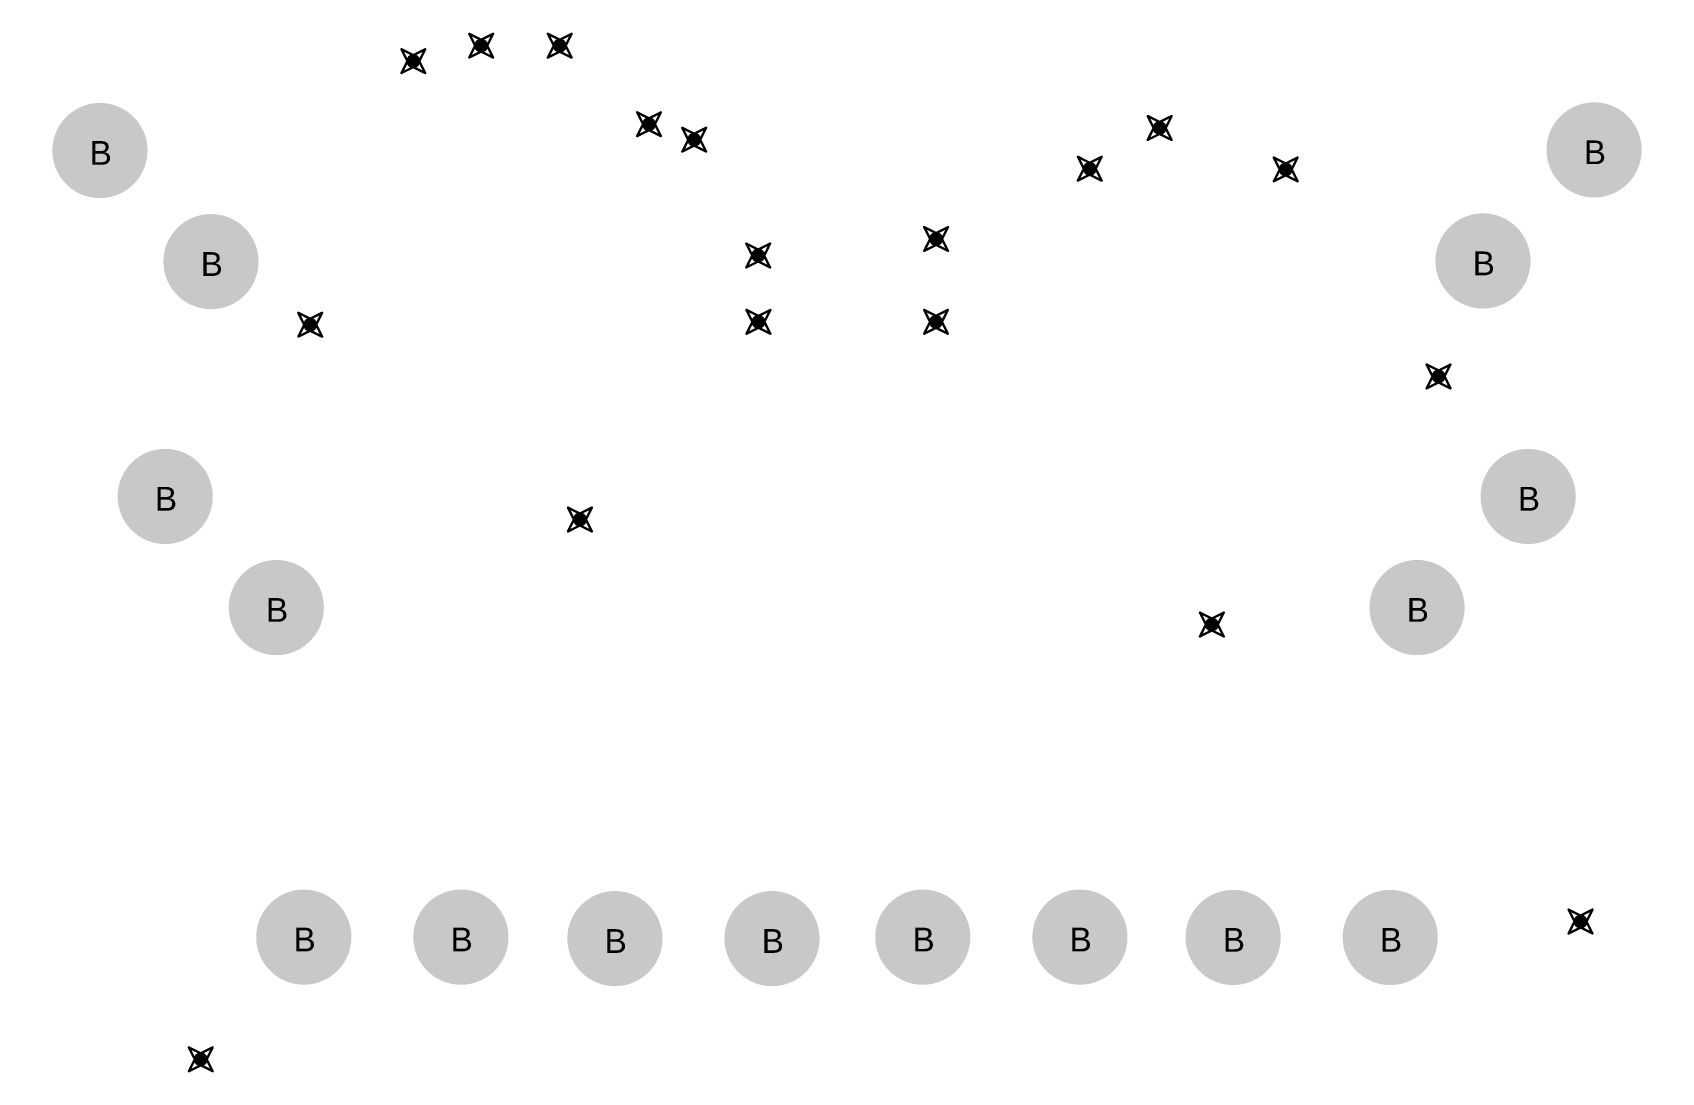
# Model space of a CAD drawing. Header units: millimetres. Extents: x -25 to 478, y -31 to 252.
# Drawn here: x 262.49 to 297.25, y 168.47 to 190.66 of the extents above; entities that cross this region are included whole.
import ezdxf

# ---------------------------------------------------------------- set-up
doc = ezdxf.new("R2010")
doc.units = ezdxf.units.MM
for name, color, linetype in [('DrillDrawing', 1, 'Continuous'), ('MultiLayer', 9, 'Continuous'), ('PadHoleLayer', 156, 'Continuous'), ('ViaHoleLayer', 16, 'Continuous')]:
    doc.layers.add(name, color=color, linetype=linetype)
doc.styles.add('Arial', font='', dxfattribs={"height": 0.2})
doc.styles.get('Arial').set_extended_font_data('Arial')

# ---------------------------------------------------------------- blocks, each defined once
blk = doc.blocks.new('KEYSTONE5002_906')
at = {"layer": 'MultiLayer'}
h = blk.add_hatch(color=9, dxfattribs=at)
edge = h.paths.add_edge_path()
edge.add_arc((0, 0), 1.016, 0, 360)
at = {"layer": 'PadHoleLayer'}
h = blk.add_hatch(color=156, dxfattribs=at)
edge = h.paths.add_edge_path()
edge.add_arc((0, 0), 0.508, 0, 360)
blk = doc.blocks.new('KEYSTONE5002_907')
at = {"layer": 'MultiLayer'}
h = blk.add_hatch(color=9, dxfattribs=at)
edge = h.paths.add_edge_path()
edge.add_arc((0, 0), 1.016, 0, 360)
at = {"layer": 'PadHoleLayer'}
h = blk.add_hatch(color=156, dxfattribs=at)
edge = h.paths.add_edge_path()
edge.add_arc((0, 0), 0.508, 0, 360)
blk = doc.blocks.new('KEYSTONE5002_908')
at = {"layer": 'MultiLayer'}
h = blk.add_hatch(color=9, dxfattribs=at)
edge = h.paths.add_edge_path()
edge.add_arc((0, 0), 1.016, 0, 360)
at = {"layer": 'PadHoleLayer'}
h = blk.add_hatch(color=156, dxfattribs=at)
edge = h.paths.add_edge_path()
edge.add_arc((0, 0), 0.508, 0, 360)
blk = doc.blocks.new('KEYSTONE5002_909')
at = {"layer": 'MultiLayer'}
h = blk.add_hatch(color=9, dxfattribs=at)
edge = h.paths.add_edge_path()
edge.add_arc((0, 0), 1.016, 0, 360)
at = {"layer": 'PadHoleLayer'}
h = blk.add_hatch(color=156, dxfattribs=at)
edge = h.paths.add_edge_path()
edge.add_arc((0, 0), 0.508, 0, 360)
blk = doc.blocks.new('KEYSTONE5002_914')
at = {"layer": 'MultiLayer'}
h = blk.add_hatch(color=9, dxfattribs=at)
edge = h.paths.add_edge_path()
edge.add_arc((0, 0), 1.016, 0, 360)
at = {"layer": 'PadHoleLayer'}
h = blk.add_hatch(color=156, dxfattribs=at)
edge = h.paths.add_edge_path()
edge.add_arc((0, 0), 0.508, 0, 360)
blk = doc.blocks.new('KEYSTONE5002_915')
at = {"layer": 'MultiLayer'}
h = blk.add_hatch(color=9, dxfattribs=at)
edge = h.paths.add_edge_path()
edge.add_arc((0, 0), 1.016, 0, 360)
at = {"layer": 'PadHoleLayer'}
h = blk.add_hatch(color=156, dxfattribs=at)
edge = h.paths.add_edge_path()
edge.add_arc((0, 0), 0.508, 0, 360)
blk = doc.blocks.new('KEYSTONE5002_916')
at = {"layer": 'MultiLayer'}
h = blk.add_hatch(color=9, dxfattribs=at)
edge = h.paths.add_edge_path()
edge.add_arc((0, 0), 1.016, 0, 360)
at = {"layer": 'PadHoleLayer'}
h = blk.add_hatch(color=156, dxfattribs=at)
edge = h.paths.add_edge_path()
edge.add_arc((0, 0), 0.508, 0, 360)
blk = doc.blocks.new('KEYSTONE5002_917')
at = {"layer": 'MultiLayer'}
h = blk.add_hatch(color=9, dxfattribs=at)
edge = h.paths.add_edge_path()
edge.add_arc((0, 0), 1.016, 0, 360)
at = {"layer": 'PadHoleLayer'}
h = blk.add_hatch(color=156, dxfattribs=at)
edge = h.paths.add_edge_path()
edge.add_arc((0, 0), 0.508, 0, 360)
blk = doc.blocks.new('KEYSTONE5002_922')
at = {"layer": 'MultiLayer'}
h = blk.add_hatch(color=9, dxfattribs=at)
edge = h.paths.add_edge_path()
edge.add_arc((0, 0), 1.016, 0, 360)
at = {"layer": 'PadHoleLayer'}
h = blk.add_hatch(color=156, dxfattribs=at)
edge = h.paths.add_edge_path()
edge.add_arc((0, 0), 0.508, 0, 360)
blk = doc.blocks.new('KEYSTONE5002_923')
at = {"layer": 'MultiLayer'}
h = blk.add_hatch(color=9, dxfattribs=at)
edge = h.paths.add_edge_path()
edge.add_arc((0, 0), 1.016, 0, 360)
at = {"layer": 'PadHoleLayer'}
h = blk.add_hatch(color=156, dxfattribs=at)
edge = h.paths.add_edge_path()
edge.add_arc((0, 0), 0.508, 0, 360)
blk = doc.blocks.new('KEYSTONE5002_924')
at = {"layer": 'MultiLayer'}
h = blk.add_hatch(color=9, dxfattribs=at)
edge = h.paths.add_edge_path()
edge.add_arc((0, 0), 1.016, 0, 360)
at = {"layer": 'PadHoleLayer'}
h = blk.add_hatch(color=156, dxfattribs=at)
edge = h.paths.add_edge_path()
edge.add_arc((0, 0), 0.508, 0, 360)
blk = doc.blocks.new('KEYSTONE5002_925')
at = {"layer": 'MultiLayer'}
h = blk.add_hatch(color=9, dxfattribs=at)
edge = h.paths.add_edge_path()
edge.add_arc((0, 0), 1.016, 0, 360)
at = {"layer": 'PadHoleLayer'}
h = blk.add_hatch(color=156, dxfattribs=at)
edge = h.paths.add_edge_path()
edge.add_arc((0, 0), 0.508, 0, 360)
blk = doc.blocks.new('KEYSTONE5002_930')
at = {"layer": 'MultiLayer'}
h = blk.add_hatch(color=9, dxfattribs=at)
edge = h.paths.add_edge_path()
edge.add_arc((0, 0), 1.016, 0, 360)
at = {"layer": 'PadHoleLayer'}
h = blk.add_hatch(color=156, dxfattribs=at)
edge = h.paths.add_edge_path()
edge.add_arc((0, 0), 0.508, 0, 360)
blk = doc.blocks.new('KEYSTONE5002_931')
at = {"layer": 'MultiLayer'}
h = blk.add_hatch(color=9, dxfattribs=at)
edge = h.paths.add_edge_path()
edge.add_arc((0, 0), 1.016, 0, 360)
at = {"layer": 'PadHoleLayer'}
h = blk.add_hatch(color=156, dxfattribs=at)
edge = h.paths.add_edge_path()
edge.add_arc((0, 0), 0.508, 0, 360)
blk = doc.blocks.new('KEYSTONE5002_932')
at = {"layer": 'MultiLayer'}
h = blk.add_hatch(color=9, dxfattribs=at)
edge = h.paths.add_edge_path()
edge.add_arc((0, 0), 1.016, 0, 360)
at = {"layer": 'PadHoleLayer'}
h = blk.add_hatch(color=156, dxfattribs=at)
edge = h.paths.add_edge_path()
edge.add_arc((0, 0), 0.508, 0, 360)
blk = doc.blocks.new('KEYSTONE5002_933')
at = {"layer": 'MultiLayer'}
h = blk.add_hatch(color=9, dxfattribs=at)
edge = h.paths.add_edge_path()
edge.add_arc((0, 0), 1.016, 0, 360)
at = {"layer": 'PadHoleLayer'}
h = blk.add_hatch(color=156, dxfattribs=at)
edge = h.paths.add_edge_path()
edge.add_arc((0, 0), 0.508, 0, 360)

msp = doc.modelspace()

# ---------------------------------------------------------------- hatches: boundary and pattern name
at = {"layer": 'ViaHoleLayer'}
h = msp.add_hatch(color=16, dxfattribs=at)
edge = h.paths.add_edge_path()
edge.add_arc((272.065, 190.381), 0.15, 0, 360)
h = msp.add_hatch(color=16, dxfattribs=at)
edge = h.paths.add_edge_path()
edge.add_arc((273.742, 190.381), 0.15, 0, 360)
h = msp.add_hatch(color=16, dxfattribs=at)
edge = h.paths.add_edge_path()
edge.add_arc((270.617, 190.051), 0.15, 0, 360)
h = msp.add_hatch(color=16, dxfattribs=at)
edge = h.paths.add_edge_path()
edge.add_arc((275.647, 188.705), 0.15, 0, 360)
h = msp.add_hatch(color=16, dxfattribs=at)
edge = h.paths.add_edge_path()
edge.add_arc((286.546, 188.625), 0.15, 0, 360)
h = msp.add_hatch(color=16, dxfattribs=at)
edge = h.paths.add_edge_path()
edge.add_arc((276.612, 188.375), 0.15, 0, 360)
h = msp.add_hatch(color=16, dxfattribs=at)
edge = h.paths.add_edge_path()
edge.add_arc((285.054, 187.755), 0.15, 0, 360)
h = msp.add_hatch(color=16, dxfattribs=at)
edge = h.paths.add_edge_path()
edge.add_arc((289.236, 187.74), 0.15, 0, 360)
h = msp.add_hatch(color=16, dxfattribs=at)
edge = h.paths.add_edge_path()
edge.add_arc((281.775, 186.256), 0.15, 0, 360)
h = msp.add_hatch(color=16, dxfattribs=at)
edge = h.paths.add_edge_path()
edge.add_arc((277.978, 185.903), 0.15, 0, 360)
h = msp.add_hatch(color=16, dxfattribs=at)
edge = h.paths.add_edge_path()
edge.add_arc((277.983, 184.488), 0.15, 0, 360)
h = msp.add_hatch(color=16, dxfattribs=at)
edge = h.paths.add_edge_path()
edge.add_arc((281.772, 184.488), 0.15, 0, 360)
h = msp.add_hatch(color=16, dxfattribs=at)
edge = h.paths.add_edge_path()
edge.add_arc((268.417, 184.426), 0.15, 0, 360)
h = msp.add_hatch(color=16, dxfattribs=at)
edge = h.paths.add_edge_path()
edge.add_arc((292.498, 183.323), 0.15, 0, 360)
h = msp.add_hatch(color=16, dxfattribs=at)
edge = h.paths.add_edge_path()
edge.add_arc((274.173, 180.27), 0.15, 0, 360)
h = msp.add_hatch(color=16, dxfattribs=at)
edge = h.paths.add_edge_path()
edge.add_arc((287.66, 178.029), 0.15, 0, 360)
h = msp.add_hatch(color=16, dxfattribs=at)
edge = h.paths.add_edge_path()
edge.add_arc((295.529, 171.691), 0.15, 0, 360)
h = msp.add_hatch(color=16, dxfattribs=at)
edge = h.paths.add_edge_path()
edge.add_arc((266.08, 168.751), 0.15, 0, 360)

# ---------------------------------------------------------------- linework, layer by layer
at = {"layer": 'DrillDrawing', "const_width": 0.0508}
for points in [[(271.811, 190.635), (272.065, 190.508)], [(271.811, 190.635), (271.938, 190.381)], [(272.065, 190.508), (272.319, 190.635)], [(272.192, 190.381), (272.319, 190.635)], [(273.488, 190.635), (273.742, 190.508)], [(273.488, 190.635), (273.615, 190.381)], [(273.742, 190.508), (273.996, 190.635)], [(273.869, 190.381), (273.996, 190.635)], [(270.363, 190.305), (270.617, 190.178)], [(270.363, 190.305), (270.49, 190.051)], [(270.617, 190.178), (270.871, 190.305)], [(270.744, 190.051), (270.871, 190.305)], [(271.811, 190.127), (271.938, 190.381)], [(271.811, 190.127), (272.065, 190.254)], [(272.065, 190.254), (272.319, 190.127)], [(272.192, 190.381), (272.319, 190.127)], [(273.488, 190.127), (273.615, 190.381)], [(273.488, 190.127), (273.742, 190.254)], [(273.742, 190.254), (273.996, 190.127)], [(273.869, 190.381), (273.996, 190.127)], [(270.363, 189.797), (270.49, 190.051)], [(270.363, 189.797), (270.617, 189.924)], [(270.617, 189.924), (270.871, 189.797)], [(270.744, 190.051), (270.871, 189.797)], [(275.393, 188.959), (275.647, 188.832)], [(275.393, 188.959), (275.52, 188.705)], [(275.647, 188.832), (275.901, 188.959)], [(275.774, 188.705), (275.901, 188.959)], [(286.292, 188.879), (286.546, 188.752)], [(286.292, 188.879), (286.419, 188.625)], [(286.546, 188.752), (286.8, 188.879)], [(286.673, 188.625), (286.8, 188.879)], [(275.393, 188.451), (275.52, 188.705)], [(275.393, 188.451), (275.647, 188.578)], [(275.647, 188.578), (275.901, 188.451)], [(275.774, 188.705), (275.901, 188.451)], [(276.358, 188.629), (276.612, 188.502)], [(276.358, 188.629), (276.485, 188.375)], [(276.612, 188.502), (276.866, 188.629)], [(276.739, 188.375), (276.866, 188.629)], [(286.292, 188.371), (286.419, 188.625)], [(286.292, 188.371), (286.546, 188.498)], [(286.546, 188.498), (286.8, 188.371)], [(286.673, 188.625), (286.8, 188.371)], [(276.358, 188.121), (276.485, 188.375)], [(276.358, 188.121), (276.612, 188.248)], [(276.612, 188.248), (276.866, 188.121)], [(276.739, 188.375), (276.866, 188.121)], [(284.8, 188.009), (285.054, 187.882)], [(284.8, 188.009), (284.927, 187.755)], [(284.8, 187.501), (284.927, 187.755)], [(285.054, 187.882), (285.308, 188.009)], [(285.181, 187.755), (285.308, 188.009)], [(285.181, 187.755), (285.308, 187.501)], [(288.982, 187.994), (289.236, 187.867)], [(288.982, 187.994), (289.109, 187.74)], [(288.982, 187.486), (289.109, 187.74)], [(289.236, 187.867), (289.49, 187.994)], [(289.363, 187.74), (289.49, 187.994)], [(289.363, 187.74), (289.49, 187.486)], [(284.8, 187.501), (285.054, 187.628)], [(285.054, 187.628), (285.308, 187.501)], [(288.982, 187.486), (289.236, 187.613)], [(289.236, 187.613), (289.49, 187.486)], [(281.521, 186.51), (281.775, 186.383)], [(281.521, 186.51), (281.648, 186.256)], [(281.775, 186.383), (282.029, 186.51)], [(281.902, 186.256), (282.029, 186.51)], [(277.724, 186.157), (277.978, 186.03)], [(277.724, 186.157), (277.851, 185.903)], [(277.978, 186.03), (278.232, 186.157)], [(278.105, 185.903), (278.232, 186.157)], [(281.521, 186.002), (281.648, 186.256)], [(281.521, 186.002), (281.775, 186.129)], [(281.775, 186.129), (282.029, 186.002)], [(281.902, 186.256), (282.029, 186.002)], [(277.724, 185.649), (277.851, 185.903)], [(277.724, 185.649), (277.978, 185.776)], [(277.978, 185.776), (278.232, 185.649)], [(278.105, 185.903), (278.232, 185.649)], [(268.163, 184.68), (268.417, 184.553)], [(268.163, 184.68), (268.29, 184.426)], [(268.417, 184.553), (268.671, 184.68)], [(268.544, 184.426), (268.671, 184.68)], [(277.729, 184.742), (277.983, 184.615)], [(277.729, 184.742), (277.856, 184.488)], [(277.983, 184.615), (278.237, 184.742)], [(278.11, 184.488), (278.237, 184.742)], [(281.518, 184.742), (281.772, 184.615)], [(281.518, 184.742), (281.645, 184.488)], [(281.772, 184.615), (282.026, 184.742)], [(281.899, 184.488), (282.026, 184.742)], [(268.163, 184.172), (268.29, 184.426)], [(268.163, 184.172), (268.417, 184.299)], [(268.417, 184.299), (268.671, 184.172)], [(268.544, 184.426), (268.671, 184.172)], [(277.729, 184.234), (277.856, 184.488)], [(277.729, 184.234), (277.983, 184.361)], [(277.983, 184.361), (278.237, 184.234)], [(278.11, 184.488), (278.237, 184.234)], [(281.518, 184.234), (281.645, 184.488)], [(281.518, 184.234), (281.772, 184.361)], [(281.772, 184.361), (282.026, 184.234)], [(281.899, 184.488), (282.026, 184.234)], [(292.244, 183.577), (292.498, 183.45)], [(292.244, 183.577), (292.371, 183.323)], [(292.498, 183.45), (292.752, 183.577)], [(292.625, 183.323), (292.752, 183.577)], [(292.244, 183.069), (292.371, 183.323)], [(292.244, 183.069), (292.498, 183.196)], [(292.498, 183.196), (292.752, 183.069)], [(292.625, 183.323), (292.752, 183.069)], [(273.919, 180.524), (274.173, 180.397)], [(273.919, 180.524), (274.046, 180.27)], [(274.173, 180.397), (274.427, 180.524)], [(274.3, 180.27), (274.427, 180.524)], [(273.919, 180.016), (274.046, 180.27)], [(273.919, 180.016), (274.173, 180.143)], [(274.173, 180.143), (274.427, 180.016)], [(274.3, 180.27), (274.427, 180.016)], [(287.406, 178.283), (287.66, 178.156)], [(287.406, 178.283), (287.533, 178.029)], [(287.406, 177.775), (287.533, 178.029)], [(287.66, 178.156), (287.914, 178.283)], [(287.787, 178.029), (287.914, 178.283)], [(287.787, 178.029), (287.914, 177.775)], [(287.406, 177.775), (287.66, 177.902)], [(287.66, 177.902), (287.914, 177.775)], [(295.275, 171.945), (295.529, 171.818)], [(295.275, 171.945), (295.402, 171.691)], [(295.529, 171.818), (295.783, 171.945)], [(295.656, 171.691), (295.783, 171.945)], [(295.275, 171.437), (295.402, 171.691)], [(295.275, 171.437), (295.529, 171.564)], [(295.529, 171.564), (295.783, 171.437)], [(295.656, 171.691), (295.783, 171.437)], [(265.826, 169.005), (266.08, 168.878)], [(265.826, 169.005), (265.953, 168.751)], [(266.08, 168.878), (266.334, 169.005)], [(266.207, 168.751), (266.334, 169.005)], [(265.826, 168.497), (265.953, 168.751)], [(265.826, 168.497), (266.08, 168.624)], [(266.08, 168.624), (266.334, 168.497)], [(266.207, 168.751), (266.334, 168.497)]]:
    msp.add_lwpolyline(points, dxfattribs=at)
at = {"layer": 'DrillDrawing', "const_width": 0.0254}
for points in [[(271.799, 190.635, 1), (271.824, 190.635, 1)], [(271.799, 190.635, 1), (271.824, 190.635, 1)], [(272.053, 190.508, 1), (272.078, 190.508, 1)], [(272.053, 190.508, 1), (272.078, 190.508, 1)], [(272.307, 190.635, 1), (272.332, 190.635, 1)], [(272.307, 190.635, 1), (272.332, 190.635, 1)], [(273.475, 190.635, 1), (273.5, 190.635, 1)], [(273.475, 190.635, 1), (273.5, 190.635, 1)], [(273.729, 190.508, 1), (273.754, 190.508, 1)], [(273.729, 190.508, 1), (273.754, 190.508, 1)], [(273.983, 190.635, 1), (274.008, 190.635, 1)], [(273.983, 190.635, 1), (274.008, 190.635, 1)], [(270.351, 190.305, 1), (270.376, 190.305, 1)], [(270.351, 190.305, 1), (270.376, 190.305, 1)], [(270.605, 190.178, 1), (270.63, 190.178, 1)], [(270.605, 190.178, 1), (270.63, 190.178, 1)], [(270.859, 190.305, 1), (270.884, 190.305, 1)], [(270.859, 190.305, 1), (270.884, 190.305, 1)], [(271.926, 190.381, 1), (271.951, 190.381, 1)], [(271.926, 190.381, 1), (271.951, 190.381, 1)], [(272.053, 190.254, 1), (272.078, 190.254, 1)], [(272.053, 190.254, 1), (272.078, 190.254, 1)], [(272.18, 190.381, 1), (272.205, 190.381, 1)], [(272.18, 190.381, 1), (272.205, 190.381, 1)], [(273.602, 190.381, 1), (273.627, 190.381, 1)], [(273.602, 190.381, 1), (273.627, 190.381, 1)], [(273.729, 190.254, 1), (273.754, 190.254, 1)], [(273.729, 190.254, 1), (273.754, 190.254, 1)], [(273.856, 190.381, 1), (273.881, 190.381, 1)], [(273.856, 190.381, 1), (273.881, 190.381, 1)], [(270.351, 189.797, 1), (270.376, 189.797, 1)], [(270.351, 189.797, 1), (270.376, 189.797, 1)], [(270.478, 190.051, 1), (270.503, 190.051, 1)], [(270.478, 190.051, 1), (270.503, 190.051, 1)], [(270.605, 189.924, 1), (270.63, 189.924, 1)], [(270.605, 189.924, 1), (270.63, 189.924, 1)], [(270.732, 190.051, 1), (270.757, 190.051, 1)], [(270.732, 190.051, 1), (270.757, 190.051, 1)], [(270.859, 189.797, 1), (270.884, 189.797, 1)], [(270.859, 189.797, 1), (270.884, 189.797, 1)], [(271.799, 190.127, 1), (271.824, 190.127, 1)], [(271.799, 190.127, 1), (271.824, 190.127, 1)], [(272.307, 190.127, 1), (272.332, 190.127, 1)], [(272.307, 190.127, 1), (272.332, 190.127, 1)], [(273.475, 190.127, 1), (273.5, 190.127, 1)], [(273.475, 190.127, 1), (273.5, 190.127, 1)], [(273.983, 190.127, 1), (274.008, 190.127, 1)], [(273.983, 190.127, 1), (274.008, 190.127, 1)], [(275.38, 188.959, 1), (275.405, 188.959, 1)], [(275.38, 188.959, 1), (275.405, 188.959, 1)], [(275.634, 188.832, 1), (275.659, 188.832, 1)], [(275.634, 188.832, 1), (275.659, 188.832, 1)], [(275.888, 188.959, 1), (275.913, 188.959, 1)], [(275.888, 188.959, 1), (275.913, 188.959, 1)], [(286.279, 188.879, 1), (286.304, 188.879, 1)], [(286.279, 188.879, 1), (286.304, 188.879, 1)], [(286.533, 188.752, 1), (286.558, 188.752, 1)], [(286.533, 188.752, 1), (286.558, 188.752, 1)], [(286.787, 188.879, 1), (286.812, 188.879, 1)], [(286.787, 188.879, 1), (286.812, 188.879, 1)], [(275.38, 188.451, 1), (275.405, 188.451, 1)], [(275.38, 188.451, 1), (275.405, 188.451, 1)], [(275.507, 188.705, 1), (275.532, 188.705, 1)], [(275.507, 188.705, 1), (275.532, 188.705, 1)], [(275.634, 188.578, 1), (275.659, 188.578, 1)], [(275.634, 188.578, 1), (275.659, 188.578, 1)], [(275.761, 188.705, 1), (275.786, 188.705, 1)], [(275.761, 188.705, 1), (275.786, 188.705, 1)], [(275.888, 188.451, 1), (275.913, 188.451, 1)], [(275.888, 188.451, 1), (275.913, 188.451, 1)], [(276.345, 188.629, 1), (276.371, 188.629, 1)], [(276.345, 188.629, 1), (276.371, 188.629, 1)], [(276.599, 188.502, 1), (276.625, 188.502, 1)], [(276.599, 188.502, 1), (276.625, 188.502, 1)], [(276.853, 188.629, 1), (276.879, 188.629, 1)], [(276.853, 188.629, 1), (276.879, 188.629, 1)], [(286.406, 188.625, 1), (286.431, 188.625, 1)], [(286.406, 188.625, 1), (286.431, 188.625, 1)], [(286.533, 188.498, 1), (286.558, 188.498, 1)], [(286.533, 188.498, 1), (286.558, 188.498, 1)], [(286.66, 188.625, 1), (286.685, 188.625, 1)], [(286.66, 188.625, 1), (286.685, 188.625, 1)], [(276.345, 188.121, 1), (276.371, 188.121, 1)], [(276.345, 188.121, 1), (276.371, 188.121, 1)], [(276.472, 188.375, 1), (276.498, 188.375, 1)], [(276.472, 188.375, 1), (276.498, 188.375, 1)], [(276.599, 188.248, 1), (276.625, 188.248, 1)], [(276.599, 188.248, 1), (276.625, 188.248, 1)], [(276.726, 188.375, 1), (276.752, 188.375, 1)], [(276.726, 188.375, 1), (276.752, 188.375, 1)], [(276.853, 188.121, 1), (276.879, 188.121, 1)], [(276.853, 188.121, 1), (276.879, 188.121, 1)], [(286.279, 188.371, 1), (286.304, 188.371, 1)], [(286.279, 188.371, 1), (286.304, 188.371, 1)], [(286.787, 188.371, 1), (286.812, 188.371, 1)], [(286.787, 188.371, 1), (286.812, 188.371, 1)], [(284.788, 188.009, 1), (284.813, 188.009, 1)], [(284.788, 188.009, 1), (284.813, 188.009, 1)], [(284.915, 187.755, 1), (284.94, 187.755, 1)], [(284.915, 187.755, 1), (284.94, 187.755, 1)], [(285.042, 187.882, 1), (285.067, 187.882, 1)], [(285.042, 187.882, 1), (285.067, 187.882, 1)], [(285.169, 187.755, 1), (285.194, 187.755, 1)], [(285.169, 187.755, 1), (285.194, 187.755, 1)], [(285.296, 188.009, 1), (285.321, 188.009, 1)], [(285.296, 188.009, 1), (285.321, 188.009, 1)], [(288.969, 187.994, 1), (288.994, 187.994, 1)], [(288.969, 187.994, 1), (288.994, 187.994, 1)], [(289.096, 187.74, 1), (289.121, 187.74, 1)], [(289.096, 187.74, 1), (289.121, 187.74, 1)], [(289.223, 187.867, 1), (289.248, 187.867, 1)], [(289.223, 187.867, 1), (289.248, 187.867, 1)], [(289.35, 187.74, 1), (289.375, 187.74, 1)], [(289.35, 187.74, 1), (289.375, 187.74, 1)], [(289.477, 187.994, 1), (289.502, 187.994, 1)], [(289.477, 187.994, 1), (289.502, 187.994, 1)], [(284.788, 187.501, 1), (284.813, 187.501, 1)], [(284.788, 187.501, 1), (284.813, 187.501, 1)], [(285.042, 187.628, 1), (285.067, 187.628, 1)], [(285.042, 187.628, 1), (285.067, 187.628, 1)], [(285.296, 187.501, 1), (285.321, 187.501, 1)], [(285.296, 187.501, 1), (285.321, 187.501, 1)], [(288.969, 187.486, 1), (288.994, 187.486, 1)], [(288.969, 187.486, 1), (288.994, 187.486, 1)], [(289.223, 187.613, 1), (289.248, 187.613, 1)], [(289.223, 187.613, 1), (289.248, 187.613, 1)], [(289.477, 187.486, 1), (289.502, 187.486, 1)], [(289.477, 187.486, 1), (289.502, 187.486, 1)], [(281.508, 186.51, 1), (281.534, 186.51, 1)], [(281.508, 186.51, 1), (281.534, 186.51, 1)], [(281.762, 186.383, 1), (281.788, 186.383, 1)], [(281.762, 186.383, 1), (281.788, 186.383, 1)], [(282.016, 186.51, 1), (282.042, 186.51, 1)], [(282.016, 186.51, 1), (282.042, 186.51, 1)], [(277.711, 186.157, 1), (277.736, 186.157, 1)], [(277.711, 186.157, 1), (277.736, 186.157, 1)], [(277.965, 186.03, 1), (277.99, 186.03, 1)], [(277.965, 186.03, 1), (277.99, 186.03, 1)], [(278.219, 186.157, 1), (278.244, 186.157, 1)], [(278.219, 186.157, 1), (278.244, 186.157, 1)], [(281.508, 186.002, 1), (281.534, 186.002, 1)], [(281.508, 186.002, 1), (281.534, 186.002, 1)], [(281.635, 186.256, 1), (281.661, 186.256, 1)], [(281.635, 186.256, 1), (281.661, 186.256, 1)], [(281.762, 186.129, 1), (281.788, 186.129, 1)], [(281.762, 186.129, 1), (281.788, 186.129, 1)], [(281.889, 186.256, 1), (281.915, 186.256, 1)], [(281.889, 186.256, 1), (281.915, 186.256, 1)], [(282.016, 186.002, 1), (282.042, 186.002, 1)], [(282.016, 186.002, 1), (282.042, 186.002, 1)], [(277.711, 185.649, 1), (277.736, 185.649, 1)], [(277.711, 185.649, 1), (277.736, 185.649, 1)], [(277.838, 185.903, 1), (277.863, 185.903, 1)], [(277.838, 185.903, 1), (277.863, 185.903, 1)], [(277.965, 185.776, 1), (277.99, 185.776, 1)], [(277.965, 185.776, 1), (277.99, 185.776, 1)], [(278.092, 185.903, 1), (278.117, 185.903, 1)], [(278.092, 185.903, 1), (278.117, 185.903, 1)], [(278.219, 185.649, 1), (278.244, 185.649, 1)], [(278.219, 185.649, 1), (278.244, 185.649, 1)], [(268.151, 184.68, 1), (268.176, 184.68, 1)], [(268.151, 184.68, 1), (268.176, 184.68, 1)], [(268.659, 184.68, 1), (268.684, 184.68, 1)], [(268.659, 184.68, 1), (268.684, 184.68, 1)], [(277.717, 184.742, 1), (277.742, 184.742, 1)], [(277.717, 184.742, 1), (277.742, 184.742, 1)], [(277.971, 184.615, 1), (277.996, 184.615, 1)], [(277.971, 184.615, 1), (277.996, 184.615, 1)], [(278.225, 184.742, 1), (278.25, 184.742, 1)], [(278.225, 184.742, 1), (278.25, 184.742, 1)], [(281.506, 184.742, 1), (281.531, 184.742, 1)], [(281.506, 184.742, 1), (281.531, 184.742, 1)], [(281.76, 184.615, 1), (281.785, 184.615, 1)], [(281.76, 184.615, 1), (281.785, 184.615, 1)], [(282.014, 184.742, 1), (282.039, 184.742, 1)], [(282.014, 184.742, 1), (282.039, 184.742, 1)], [(268.278, 184.426, 1), (268.303, 184.426, 1)], [(268.278, 184.426, 1), (268.303, 184.426, 1)], [(268.405, 184.553, 1), (268.43, 184.553, 1)], [(268.405, 184.553, 1), (268.43, 184.553, 1)], [(268.405, 184.299, 1), (268.43, 184.299, 1)], [(268.405, 184.299, 1), (268.43, 184.299, 1)], [(268.532, 184.426, 1), (268.557, 184.426, 1)], [(268.532, 184.426, 1), (268.557, 184.426, 1)], [(277.717, 184.234, 1), (277.742, 184.234, 1)], [(277.717, 184.234, 1), (277.742, 184.234, 1)], [(277.844, 184.488, 1), (277.869, 184.488, 1)], [(277.844, 184.488, 1), (277.869, 184.488, 1)], [(277.971, 184.361, 1), (277.996, 184.361, 1)], [(277.971, 184.361, 1), (277.996, 184.361, 1)], [(278.098, 184.488, 1), (278.123, 184.488, 1)], [(278.098, 184.488, 1), (278.123, 184.488, 1)], [(278.225, 184.234, 1), (278.25, 184.234, 1)], [(278.225, 184.234, 1), (278.25, 184.234, 1)], [(281.506, 184.234, 1), (281.531, 184.234, 1)], [(281.506, 184.234, 1), (281.531, 184.234, 1)], [(281.633, 184.488, 1), (281.658, 184.488, 1)], [(281.633, 184.488, 1), (281.658, 184.488, 1)], [(281.76, 184.361, 1), (281.785, 184.361, 1)], [(281.76, 184.361, 1), (281.785, 184.361, 1)], [(281.887, 184.488, 1), (281.912, 184.488, 1)], [(281.887, 184.488, 1), (281.912, 184.488, 1)], [(282.014, 184.234, 1), (282.039, 184.234, 1)], [(282.014, 184.234, 1), (282.039, 184.234, 1)], [(268.151, 184.172, 1), (268.176, 184.172, 1)], [(268.151, 184.172, 1), (268.176, 184.172, 1)], [(268.659, 184.172, 1), (268.684, 184.172, 1)], [(268.659, 184.172, 1), (268.684, 184.172, 1)], [(292.231, 183.577, 1), (292.257, 183.577, 1)], [(292.231, 183.577, 1), (292.257, 183.577, 1)], [(292.739, 183.577, 1), (292.765, 183.577, 1)], [(292.739, 183.577, 1), (292.765, 183.577, 1)], [(292.358, 183.323, 1), (292.384, 183.323, 1)], [(292.358, 183.323, 1), (292.384, 183.323, 1)], [(292.485, 183.45, 1), (292.511, 183.45, 1)], [(292.485, 183.45, 1), (292.511, 183.45, 1)], [(292.485, 183.196, 1), (292.511, 183.196, 1)], [(292.485, 183.196, 1), (292.511, 183.196, 1)], [(292.612, 183.323, 1), (292.638, 183.323, 1)], [(292.612, 183.323, 1), (292.638, 183.323, 1)], [(292.231, 183.069, 1), (292.257, 183.069, 1)], [(292.231, 183.069, 1), (292.257, 183.069, 1)], [(292.739, 183.069, 1), (292.765, 183.069, 1)], [(292.739, 183.069, 1), (292.765, 183.069, 1)], [(273.906, 180.524, 1), (273.932, 180.524, 1)], [(273.906, 180.524, 1), (273.932, 180.524, 1)], [(274.414, 180.524, 1), (274.44, 180.524, 1)], [(274.414, 180.524, 1), (274.44, 180.524, 1)], [(274.033, 180.27, 1), (274.059, 180.27, 1)], [(274.033, 180.27, 1), (274.059, 180.27, 1)], [(274.16, 180.397, 1), (274.186, 180.397, 1)], [(274.16, 180.397, 1), (274.186, 180.397, 1)], [(274.16, 180.143, 1), (274.186, 180.143, 1)], [(274.16, 180.143, 1), (274.186, 180.143, 1)], [(274.287, 180.27, 1), (274.313, 180.27, 1)], [(274.287, 180.27, 1), (274.313, 180.27, 1)], [(273.906, 180.016, 1), (273.932, 180.016, 1)], [(273.906, 180.016, 1), (273.932, 180.016, 1)], [(274.414, 180.016, 1), (274.44, 180.016, 1)], [(274.414, 180.016, 1), (274.44, 180.016, 1)], [(287.393, 178.283, 1), (287.419, 178.283, 1)], [(287.393, 178.283, 1), (287.419, 178.283, 1)], [(287.52, 178.029, 1), (287.546, 178.029, 1)], [(287.52, 178.029, 1), (287.546, 178.029, 1)], [(287.647, 178.156, 1), (287.673, 178.156, 1)], [(287.647, 178.156, 1), (287.673, 178.156, 1)], [(287.774, 178.029, 1), (287.8, 178.029, 1)], [(287.774, 178.029, 1), (287.8, 178.029, 1)], [(287.901, 178.283, 1), (287.927, 178.283, 1)], [(287.901, 178.283, 1), (287.927, 178.283, 1)], [(287.393, 177.775, 1), (287.419, 177.775, 1)], [(287.393, 177.775, 1), (287.419, 177.775, 1)], [(287.647, 177.902, 1), (287.673, 177.902, 1)], [(287.647, 177.902, 1), (287.673, 177.902, 1)], [(287.901, 177.775, 1), (287.927, 177.775, 1)], [(287.901, 177.775, 1), (287.927, 177.775, 1)], [(295.262, 171.945, 1), (295.288, 171.945, 1)], [(295.262, 171.945, 1), (295.288, 171.945, 1)], [(295.516, 171.818, 1), (295.542, 171.818, 1)], [(295.516, 171.818, 1), (295.542, 171.818, 1)], [(295.77, 171.945, 1), (295.796, 171.945, 1)], [(295.77, 171.945, 1), (295.796, 171.945, 1)], [(295.262, 171.437, 1), (295.288, 171.437, 1)], [(295.262, 171.437, 1), (295.288, 171.437, 1)], [(295.389, 171.691, 1), (295.415, 171.691, 1)], [(295.389, 171.691, 1), (295.415, 171.691, 1)], [(295.516, 171.564, 1), (295.542, 171.564, 1)], [(295.516, 171.564, 1), (295.542, 171.564, 1)], [(295.643, 171.691, 1), (295.669, 171.691, 1)], [(295.643, 171.691, 1), (295.669, 171.691, 1)], [(295.77, 171.437, 1), (295.796, 171.437, 1)], [(295.77, 171.437, 1), (295.796, 171.437, 1)], [(265.814, 169.005, 1), (265.839, 169.005, 1)], [(265.814, 169.005, 1), (265.839, 169.005, 1)], [(266.322, 169.005, 1), (266.347, 169.005, 1)], [(266.322, 169.005, 1), (266.347, 169.005, 1)], [(265.941, 168.751, 1), (265.966, 168.751, 1)], [(265.941, 168.751, 1), (265.966, 168.751, 1)], [(266.068, 168.878, 1), (266.093, 168.878, 1)], [(266.068, 168.878, 1), (266.093, 168.878, 1)], [(266.068, 168.624, 1), (266.093, 168.624, 1)], [(266.068, 168.624, 1), (266.093, 168.624, 1)], [(266.195, 168.751, 1), (266.22, 168.751, 1)], [(266.195, 168.751, 1), (266.22, 168.751, 1)], [(265.814, 168.497, 1), (265.839, 168.497, 1)], [(265.814, 168.497, 1), (265.839, 168.497, 1)], [(266.322, 168.497, 1), (266.347, 168.497, 1)], [(266.322, 168.497, 1), (266.347, 168.497, 1)]]:
    msp.add_lwpolyline(points, format="xyb", close=True, dxfattribs=at)

# ---------------------------------------------------------------- block references
for name, p, rotation in [('KEYSTONE5002_933', (263.929, 188.143), 135), ('KEYSTONE5002_914', (295.818, 188.157), 315), ('KEYSTONE5002_925', (266.299, 185.773), 135), ('KEYSTONE5002_906', (293.447, 185.787), 315), ('KEYSTONE5002_909', (265.322, 180.762), 225), ('KEYSTONE5002_922', (294.41, 180.762), 225), ('KEYSTONE5002_917', (267.693, 178.391), 225), ('KEYSTONE5002_930', (292.039, 178.391), 225), ('KEYSTONE5002_932', (268.28, 171.358), 180), ('KEYSTONE5002_924', (271.633, 171.358), 180), ('KEYSTONE5002_908', (274.92, 171.327), 270), ('KEYSTONE5002_916', (278.273, 171.327), 270), ('KEYSTONE5002_931', (281.491, 171.358), 180), ('KEYSTONE5002_923', (284.844, 171.358), 180), ('KEYSTONE5002_907', (288.114, 171.351), 270), ('KEYSTONE5002_915', (291.467, 171.351), 270)]:
    msp.add_blockref(name, p, dxfattribs=dict(rotation=rotation))

# ---------------------------------------------------------------- texts
at = {"layer": 'DrillDrawing', "style": 'Arial'}
for p in [(263.709, 187.839), (295.598, 187.853), (293.227, 185.482), (266.079, 185.468), (265.102, 180.458), (294.19, 180.458), (267.473, 178.087), (291.819, 178.087), (268.06, 171.054), (271.413, 171.054), (274.7, 171.022), (278.053, 171.022), (281.271, 171.053), (284.623, 171.053), (287.894, 171.046), (291.247, 171.046)]:
    msp.add_text('B', height=0.508, dxfattribs=at).set_placement(p)

doc.saveas('drawing.dxf')
